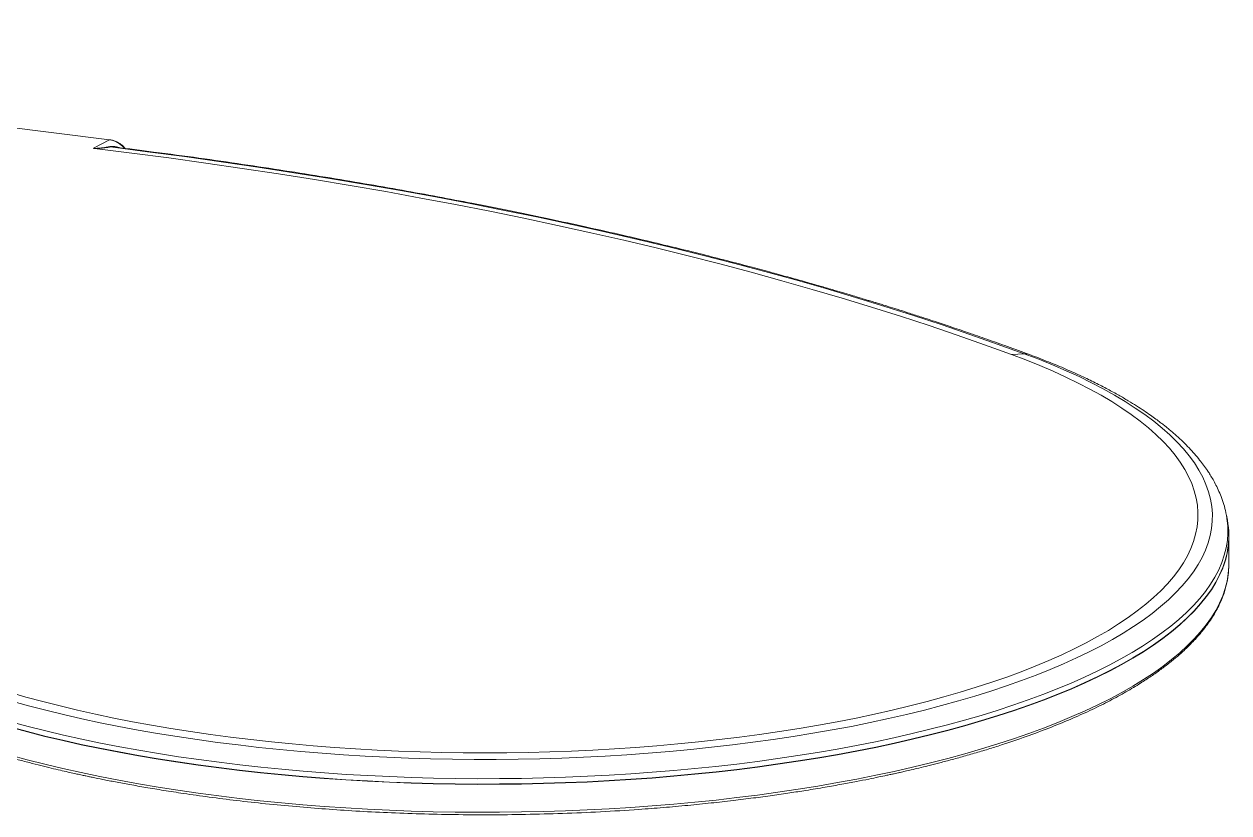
# Paper-space layout '_Dimétrique' of a CAD drawing. Header units: millimetres. Extents: x -691 to 605, y -768 to 292.
# Drawn here: x -43 to 605, y -219 to 205 of the extents above; entities that cross this region are included whole.
import ezdxf

# ---------------------------------------------------------------- set-up
doc = ezdxf.new("R2010")
doc.units = ezdxf.units.MM

psp = doc.layouts.new('_Dimétrique')

# ---------------------------------------------------------------- linework, layer by layer
at = {"color": 7, "linetype": 'Continuous', "lineweight": 15}
for p, q in [((-490.47, 204.94), (3.13, 142.82)), ((3.01, 142.77), (-490.47, 204.94)), ((-5.51, 138.25), (3.01, 142.77)), ((6.3, 138.83), (5.83, 138.89)), ((487.94, 27.43), (494.78, 27.82)), ((603.48, -58.77), (603.4, -58.43)), ((603.48, -58.77), (603.42, -58.48)), ((603.99, -61.46), (603.48, -58.77)), ((604.82, -85.13), (604.82, -70.13)), ((604.82, -85.54), (604.82, -85.13))]:
    psp.add_line(p, q, dxfattribs=at)
at = {"color": 8, "linetype": 'Continuous', "lineweight": 15, "flags": 128}
for points in [[(3.01, 142.77), (3.08, 142.81), (3.13, 142.82)], [(-49.93, -169.82), (-40.7, -172.3), (-31.26, -174.68), (-21.6, -176.96), (-11.75, -179.15), (-1.71, -181.24), (8.52, -183.23), (18.91, -185.12), (29.48, -186.9), (40.19, -188.58), (51.05, -190.16), (62.04, -191.62), (73.16, -192.98), (84.4, -194.22), (95.74, -195.36), (107.18, -196.38), (118.7, -197.29), (130.3, -198.08), (141.96, -198.76), (153.68, -199.32), (165.44, -199.77), (177.24, -200.1), (189.06, -200.31), (200.9, -200.41), (212.74, -200.39), (224.57, -200.25), (236.39, -200), (248.18, -199.63), (259.93, -199.14), (271.63, -198.54), (283.27, -197.82), (294.85, -196.99), (306.34, -196.05), (317.75, -194.99), (329.05, -193.81), (340.25, -192.53), (351.33, -191.14), (362.28, -189.64), (373.09, -188.03), (383.75, -186.31), (394.26, -184.49), (404.6, -182.57), (414.76, -180.55), (424.74, -178.42), (434.53, -176.2), (444.11, -173.88), (453.49, -171.47), (462.64, -168.97), (471.57, -166.38), (480.27, -163.7), (488.72, -160.94), (496.93, -158.09), (504.87, -155.17), (512.56, -152.16), (519.97, -149.09), (527.11, -145.94), (533.96, -142.72), (540.53, -139.43), (546.8, -136.09), (552.76, -132.68), (558.43, -129.21), (563.78, -125.69), (568.82, -122.12), (573.53, -118.5), (577.93, -114.83), (581.99, -111.13), (585.73, -107.38), (589.13, -103.6), (592.19, -99.79), (594.91, -95.95), (597.29, -92.08), (599.33, -88.19), (601.01, -84.29), (602.35, -80.37), (603.34, -76.43), (603.98, -72.49), (604.27, -68.55), (604.21, -64.6), (603.8, -60.66), (603.48, -58.77)], [(-50.34, -172.63), (-41.1, -175.11), (-31.65, -177.49), (-21.98, -179.78), (-12.12, -181.97), (-2.06, -184.07), (8.17, -186.06), (18.58, -187.95), (29.15, -189.74), (39.88, -191.42), (50.75, -193), (61.76, -194.47), (72.89, -195.83), (84.14, -197.07), (95.5, -198.21), (106.95, -199.23), (118.48, -200.14), (130.1, -200.94), (141.77, -201.62), (153.51, -202.19), (165.29, -202.64), (177.1, -202.97), (188.94, -203.18), (200.79, -203.28), (212.64, -203.26), (224.49, -203.13), (236.32, -202.87), (248.13, -202.5), (259.89, -202.02), (271.61, -201.42), (283.27, -200.7), (294.86, -199.87), (306.37, -198.92), (317.79, -197.86), (329.11, -196.69), (340.32, -195.4), (351.42, -194.01), (362.38, -192.51), (373.21, -190.9), (383.89, -189.18), (394.41, -187.36), (404.76, -185.44), (414.94, -183.41), (424.94, -181.28), (434.74, -179.06), (444.34, -176.74), (453.73, -174.33), (462.9, -171.82), (471.84, -169.23), (480.55, -166.55), (489.02, -163.78), (497.23, -160.93), (505.19, -158), (512.89, -155), (520.31, -151.92), (527.46, -148.77), (534.33, -145.54), (540.9, -142.26), (547.18, -138.9), (553.16, -135.49), (558.83, -132.02), (564.2, -128.5), (569.24, -124.92), (573.97, -121.3), (578.37, -117.63), (582.45, -113.92), (586.19, -110.17), (589.6, -106.38), (592.66, -102.56), (595.39, -98.72), (597.78, -94.85), (599.82, -90.95), (601.51, -87.04), (602.86, -83.12), (603.85, -79.18), (604.16, -77.55)], [(-50.36, -187.81), (-41.12, -190.28), (-31.66, -192.66), (-21.99, -194.95), (-12.13, -197.15), (-2.07, -199.24), (8.16, -201.23), (18.57, -203.13), (29.14, -204.91), (39.87, -206.6), (50.74, -208.17), (61.75, -209.64), (72.88, -211), (84.13, -212.25), (95.49, -213.38), (106.94, -214.41), (118.48, -215.32), (130.09, -216.11), (141.77, -216.79), (153.5, -217.36), (165.28, -217.81), (177.1, -218.14), (188.94, -218.36), (200.79, -218.45), (212.64, -218.44), (224.49, -218.3), (236.32, -218.05), (248.13, -217.68), (259.89, -217.19), (271.61, -216.59), (283.27, -215.87), (294.86, -215.04), (306.37, -214.09), (317.79, -213.03), (329.12, -211.86), (340.33, -210.58), (351.42, -209.18), (362.39, -207.68), (373.21, -206.07), (383.89, -204.35), (394.42, -202.53), (404.77, -200.61), (414.95, -198.58), (424.95, -196.46), (434.75, -194.23), (444.35, -191.91), (453.74, -189.5), (462.91, -187), (471.85, -184.4), (480.56, -181.72), (489.03, -178.95), (497.24, -176.11), (505.2, -173.18), (512.9, -170.17), (520.33, -167.09), (527.47, -163.94), (534.34, -160.71), (540.91, -157.43), (547.2, -154.07), (553.17, -150.66), (558.85, -147.19), (564.21, -143.67), (569.26, -140.09), (573.98, -136.47), (578.39, -132.8), (582.46, -129.09), (586.2, -125.34), (589.61, -121.55), (592.68, -117.73), (595.41, -113.89), (597.79, -110.02), (599.83, -106.12), (601.53, -102.21), (602.87, -98.29), (603.87, -94.35), (604.51, -90.4), (604.8, -86.45), (604.82, -85.54)], [(601.52, -87.23), (599.83, -91.12), (597.79, -95.02), (595.41, -98.89), (592.68, -102.73), (589.61, -106.55), (586.2, -110.34), (582.46, -114.08), (578.39, -117.8), (573.98, -121.47), (569.26, -125.09), (564.21, -128.67), (558.85, -132.19), (553.18, -135.66), (547.2, -139.07), (540.92, -142.43), (534.34, -145.71), (527.47, -148.94), (520.33, -152.09), (512.9, -155.17), (505.2, -158.18), (497.24, -161.1), (489.03, -163.95), (480.56, -166.72), (471.85, -169.4), (462.91, -172), (453.74, -174.5), (444.35, -176.91), (434.75, -179.23), (424.95, -181.46), (414.95, -183.58), (404.77, -185.61), (394.42, -187.53), (383.9, -189.35), (373.22, -191.07), (362.39, -192.68), (351.42, -194.18), (340.33, -195.58), (329.12, -196.86), (317.79, -198.03), (306.37, -199.09), (294.86, -200.04), (283.27, -200.87), (271.61, -201.59), (259.9, -202.19), (248.13, -202.68), (236.33, -203.05), (224.49, -203.3), (212.65, -203.44), (200.79, -203.45), (188.94, -203.36), (177.1, -203.14), (165.28, -202.81), (153.51, -202.36), (141.77, -201.79), (130.09, -201.11), (118.48, -200.32), (106.94, -199.41), (95.49, -198.38), (84.14, -197.25), (72.89, -196), (61.75, -194.64), (50.75, -193.17), (39.87, -191.6), (29.15, -189.91), (18.57, -188.13), (8.16, -186.23), (-2.07, -184.24), (-12.13, -182.15), (-21.99, -179.95), (-31.66, -177.66), (-41.11, -175.28), (-50.35, -172.81)]]:
    psp.add_lwpolyline(points, dxfattribs=at)
at = {"color": 7, "linetype": 'Continuous', "lineweight": 15, "flags": 128}
for points in [[(487.94, 27.43), (473.44, 32.69), (458.67, 37.87), (443.62, 42.97), (428.32, 47.98), (412.75, 52.89), (396.93, 57.72), (380.86, 62.45), (364.55, 67.09), (347.99, 71.63), (331.2, 76.08), (314.18, 80.43), (296.94, 84.68), (279.47, 88.83), (261.79, 92.87), (243.91, 96.82), (225.82, 100.66), (207.53, 104.39), (189.05, 108.02), (170.38, 111.53), (151.53, 114.94), (132.51, 118.24), (113.31, 121.43), (93.96, 124.51), (74.44, 127.47), (54.77, 130.32), (34.96, 133.06), (15.01, 135.67), (-5.08, 138.18)], [(494.78, 27.82), (480.33, 33.09), (465.6, 38.27), (450.61, 43.36), (435.35, 48.37), (419.84, 53.29), (404.07, 58.12), (388.06, 62.86), (371.8, 67.5), (355.31, 72.05), (338.58, 76.51), (321.62, 80.86), (304.44, 85.12), (287.04, 89.28), (269.42, 93.34), (251.6, 97.3), (233.58, 101.15), (215.36, 104.9), (196.95, 108.54), (178.35, 112.08), (159.57, 115.51), (140.62, 118.83), (121.5, 122.04), (102.21, 125.14), (82.77, 128.12), (63.17, 131), (43.43, 133.76), (23.54, 136.41), (3.53, 138.94)], [(-50.65, -154), (-41.84, -156.55), (-32.81, -159), (-23.55, -161.36), (-14.09, -163.63), (-4.42, -165.8), (5.44, -167.87), (15.48, -169.84), (25.7, -171.71), (36.09, -173.47), (46.63, -175.13), (57.31, -176.68), (68.14, -178.12), (79.09, -179.44), (90.15, -180.66), (101.33, -181.77), (112.59, -182.76), (123.95, -183.64), (135.37, -184.4), (146.87, -185.05), (158.41, -185.57), (170, -185.99), (181.62, -186.28), (193.26, -186.46), (204.91, -186.51), (216.57, -186.45), (228.21, -186.28), (239.83, -185.98), (251.42, -185.57), (262.96, -185.04), (274.45, -184.39), (285.88, -183.63), (297.23, -182.75), (308.5, -181.75), (319.67, -180.65), (330.73, -179.43), (341.68, -178.09), (352.5, -176.65), (363.18, -175.1), (373.72, -173.44), (384.11, -171.68), (394.32, -169.81), (404.36, -167.84), (414.22, -165.77), (423.89, -163.6), (433.35, -161.33), (442.6, -158.96), (451.63, -156.51), (460.43, -153.96), (469, -151.33), (477.32, -148.61), (485.39, -145.81), (493.2, -142.92), (500.74, -139.96), (508.02, -136.93), (515.01, -133.82), (521.71, -130.64), (528.12, -127.4), (534.23, -124.09), (540.04, -120.72), (545.54, -117.3), (550.72, -113.82), (555.59, -110.29), (560.13, -106.71), (564.34, -103.09), (568.22, -99.43), (571.76, -95.72), (574.96, -91.99), (577.83, -88.22), (580.34, -84.43), (582.51, -80.61), (584.33, -76.78), (585.8, -72.92), (586.92, -69.06), (587.69, -65.18), (588.1, -61.3), (588.16, -57.41), (587.86, -53.53), (587.21, -49.65), (586.2, -45.78), (584.85, -41.92), (583.14, -38.08), (581.08, -34.26), (578.68, -30.46), (575.93, -26.68), (572.83, -22.94), (569.4, -19.22), (565.63, -15.55), (561.52, -11.91), (557.09, -8.32), (552.33, -4.78), (547.25, -1.28), (541.85, 2.16), (536.14, 5.55), (530.13, 8.88), (523.81, 12.14), (517.2, 15.34), (510.3, 18.47), (503.12, 21.53), (495.67, 24.52), (487.94, 27.43)], [(-49.48, -158.73), (-40.41, -161.24), (-31.11, -163.65), (-21.6, -165.98), (-11.89, -168.2), (-1.98, -170.33), (8.12, -172.36), (18.4, -174.28), (28.85, -176.1), (39.46, -177.82), (50.21, -179.43), (61.11, -180.93), (72.14, -182.31), (83.29, -183.59), (94.55, -184.76), (105.91, -185.81), (117.36, -186.74), (128.89, -187.57), (140.48, -188.27), (152.14, -188.86), (163.85, -189.33), (175.59, -189.68), (187.36, -189.92), (199.14, -190.03), (210.93, -190.03), (222.71, -189.91), (234.48, -189.67), (246.22, -189.31), (257.92, -188.84), (269.58, -188.25), (281.17, -187.54), (292.7, -186.71), (304.15, -185.77), (315.5, -184.72), (326.76, -183.55), (337.9, -182.27), (348.93, -180.87), (359.82, -179.37), (370.57, -177.76), (381.18, -176.04), (391.62, -174.22), (401.89, -172.29), (411.98, -170.26), (421.89, -168.13), (431.59, -165.9), (441.1, -163.57), (450.38, -161.15), (459.45, -158.64), (468.28, -156.03), (476.87, -153.34), (485.22, -150.57), (493.31, -147.71), (501.14, -144.77), (508.7, -141.75), (515.98, -138.66), (522.98, -135.5), (529.69, -132.27), (536.11, -128.98), (542.23, -125.62), (548.03, -122.2), (553.53, -118.72), (558.71, -115.19), (563.57, -111.61), (568.1, -107.98), (572.31, -104.31), (576.18, -100.6), (579.71, -96.85), (582.9, -93.07), (585.75, -89.25), (588.25, -85.41), (590.4, -81.55), (592.2, -77.66), (593.65, -73.76), (594.75, -69.85), (595.5, -65.93), (595.88, -62), (595.92, -58.07), (595.59, -54.14), (594.92, -50.22), (593.89, -46.31), (592.5, -42.4), (590.76, -38.52), (588.67, -34.65), (586.24, -30.8), (583.45, -26.99), (580.33, -23.2), (576.86, -19.44), (573.05, -15.72), (568.91, -12.04), (564.44, -8.41), (559.64, -4.82), (554.52, -1.28), (549.08, 2.21), (543.33, 5.64), (537.27, 9.01), (530.91, 12.32), (524.25, 15.56), (517.3, 18.74), (510.07, 21.84), (502.56, 24.87), (494.78, 27.82)]]:
    psp.add_lwpolyline(points, dxfattribs=at)
at = {"color": 8, "linetype": 'Continuous', "lineweight": 15}
for centre, radius, start, end in [((1.1, 129.73), 13.18, 40.83003, 81.68263), ((495.24, 20.84), 7, 70.34173, 93.72509)]:
    psp.add_arc(centre, radius, start, end, dxfattribs=at)
at = {"color": 7, "linetype": 'Continuous', "lineweight": 15}
for centre, radius, start, end in [((3.72, 139.58), 0.663, 223.91772, 252.90794), ((559.9, -69.96), 44.9, 350.27099, 10.91546), ((557.49, -69.85), 47.33, 338.46161, 359.66838)]:
    psp.add_arc(centre, radius, start, end, dxfattribs=at)
for points, knots in [([(11.43, 138.19), (11.14, 138.53), (10.43, 139.36), (9.07, 140.48), (7.41, 141.52), (5.62, 142.29), (4.17, 142.67), (3.34, 142.79), (3.13, 142.82)], [0, 0, 0, 0, 0.133388, 0.332179, 0.531859, 0.732251, 0.933085, 1, 1, 1, 1]), ([(-5.51, 138.25), (-5.3, 138.23), (-5.08, 138.22), (-4.64, 138.2), (-4.43, 138.2), (-3.78, 138.21), (-3.37, 138.24), (-2.59, 138.3), (-2.21, 138.33), (-1.47, 138.41), (-1.11, 138.45), (-0.05, 138.59), (0.63, 138.69), (1.96, 138.9), (2.61, 139), (3.24, 139.12)], [0, 0, 0, 0, 0.0625, 0.0625, 0.125, 0.125, 0.25, 0.25, 0.375, 0.375, 0.5, 0.5, 0.75, 0.75, 1, 1, 1, 1]), ([(3.53, 138.94), (2.9, 138.84), (2.25, 138.75), (0.94, 138.57), (0.27, 138.48), (-0.78, 138.37), (-1.14, 138.33), (-1.87, 138.26), (-2.24, 138.23), (-3, 138.19), (-3.4, 138.17), (-4.02, 138.15), (-4.23, 138.15), (-4.65, 138.16), (-4.87, 138.16), (-5.08, 138.18)], [0, 0, 0, 0, 0.25, 0.25, 0.5, 0.5, 0.625, 0.625, 0.75, 0.75, 0.875, 0.875, 0.9375, 0.9375, 1, 1, 1, 1]), ([(497.57, 27.44), (493.65, 28.88), (486.12, 31.65), (475.06, 35.58), (464.8, 39.14), (455.36, 42.35), (446.83, 45.19), (439.2, 47.67), (432.51, 49.82), (426.72, 51.66), (422.13, 53.1), (418.63, 54.18), (416.09, 54.97), (414.09, 55.58), (412.64, 56.02), (411.66, 56.32), (410.41, 56.7), (408.45, 57.3), (405.39, 58.22), (401.52, 59.38), (396.82, 60.77), (391.25, 62.41), (384.73, 64.3), (377.19, 66.45), (368.59, 68.86), (358.91, 71.52), (348.11, 74.43), (336.17, 77.57), (323.04, 80.93), (308.72, 84.49), (293.17, 88.24), (276.48, 92.13), (258.62, 96.14), (239.58, 100.26), (219.23, 104.48), (199.08, 108.48), (179.32, 112.24), (160.09, 115.75), (139.95, 119.27), (118.89, 122.78), (97.04, 126.25), (74.39, 129.67), (50.95, 133.02), (28.18, 136.1), (13.14, 137.98), (6.3, 138.84)], [0, 0, 0, 0, 0.029149, 0.056055, 0.080718, 0.103138, 0.123315, 0.140949, 0.156419, 0.169727, 0.180872, 0.187875, 0.193636, 0.198157, 0.201436, 0.203474, 0.204788, 0.209876, 0.216755, 0.225426, 0.235887, 0.248158, 0.26252, 0.279068, 0.297801, 0.31872, 0.341824, 0.367205, 0.394788, 0.424571, 0.456554, 0.490738, 0.526452, 0.564289, 0.604248, 0.646329, 0.681522, 0.718073, 0.755981, 0.795248, 0.835872, 0.877092, 0.919622, 0.963462, 1, 1, 1, 1]), ([(603.4, -58.43), (603.08, -56.98), (602.46, -54.11), (601.1, -49.98), (599.57, -46.17), (597.97, -42.79), (596.38, -39.84), (594.89, -37.34), (593.55, -35.28), (592.39, -33.58), (591.31, -32.08), (590.23, -30.65), (588.64, -28.61), (586.41, -25.95), (583.42, -22.68), (580.18, -19.41), (577.25, -16.69), (574.8, -14.54), (573.01, -13.02), (571.34, -11.65), (569.67, -10.32), (567.79, -8.87), (565.44, -7.11), (562.5, -5), (559.05, -2.63), (555.1, -0.06), (550.63, 2.7), (545.48, 5.7), (539.59, 8.94), (532.93, 12.36), (525.46, 15.95), (517.11, 19.69), (507.82, 23.57), (501.05, 26.12), (497.57, 27.44)], [0, 0, 0, 0, 0.042102, 0.083607, 0.121195, 0.15486, 0.184597, 0.210405, 0.231138, 0.248378, 0.263428, 0.278567, 0.293835, 0.328384, 0.363711, 0.400085, 0.436808, 0.455909, 0.473398, 0.489276, 0.503574, 0.519926, 0.540839, 0.566311, 0.596339, 0.627112, 0.661536, 0.699608, 0.741324, 0.78668, 0.834764, 0.886349, 0.94143, 1, 1, 1, 1]), ([(-174.89, -127.78), (-172.97, -129.65), (-169.24, -133.3), (-162.92, -138.52), (-156.38, -143.39), (-149.65, -147.91), (-143.55, -151.66), (-138.2, -154.74), (-133.47, -157.32), (-128.32, -159.99), (-122.58, -162.82), (-116.18, -165.79), (-108.9, -168.98), (-100.65, -172.37), (-91.33, -175.95), (-81.04, -179.61), (-71.24, -182.84), (-62.22, -185.62), (-54.55, -187.86), (-47.13, -189.93), (-40.27, -191.74), (-34.05, -193.32), (-28.48, -194.69), (-23.61, -195.84), (-19.46, -196.79), (-16.04, -197.55), (-13.5, -198.11), (-11.73, -198.49), (-10.56, -198.74), (-9.45, -198.98), (-8.07, -199.27), (-5.05, -199.91), (-0.25, -200.89), (6.49, -202.21), (14.17, -203.64), (22.81, -205.16), (32.44, -206.76), (43.79, -208.51), (56.85, -210.35), (71.57, -212.2), (87.16, -213.92), (103.07, -215.44), (119.24, -216.74), (135.59, -217.82), (152.61, -218.7), (170.28, -219.35), (188.57, -219.74), (207.44, -219.85), (226.86, -219.65), (246.78, -219.12), (267.13, -218.23), (285.19, -217.12), (300.83, -215.92), (313.8, -214.77), (326.31, -213.51), (338.09, -212.18), (349.05, -210.82), (359.22, -209.45), (368.61, -208.09), (378.07, -206.62), (387.41, -205.07), (396.46, -203.46), (404.26, -201.99), (410.85, -200.69), (416.27, -199.58), (420.24, -198.74), (422.99, -198.15), (424.78, -197.75), (426.46, -197.38), (428.4, -196.95), (430.99, -196.36), (434.32, -195.59), (438.43, -194.61), (443.32, -193.42), (448.99, -191.98), (455.42, -190.29), (462.49, -188.34), (469.85, -186.22), (477.17, -184), (486.44, -181.03), (497.35, -177.29), (509.56, -172.7), (520.88, -168.02), (531.31, -163.3), (540.84, -158.57), (549.52, -153.84), (556.85, -149.46), (563.03, -145.43), (568.22, -141.78), (572.91, -138.21), (577.06, -134.79), (580.43, -131.78), (583.21, -129.13), (585.66, -126.65), (588.14, -123.94), (590.69, -120.94), (593.17, -117.72), (595.48, -114.38), (597.56, -110.98), (599.74, -106.89), (601.82, -102.07), (603.51, -96.53), (604.57, -91.15), (604.72, -87.37), (604.8, -85.57)], [0, 0, 0, 0, 0.015591, 0.030421, 0.0445, 0.057844, 0.070454, 0.078312, 0.086096, 0.094496, 0.103556, 0.113276, 0.123656, 0.135483, 0.148063, 0.161397, 0.175485, 0.184727, 0.194059, 0.202652, 0.210422, 0.217366, 0.223487, 0.228783, 0.233255, 0.236903, 0.239726, 0.241367, 0.242498, 0.243432, 0.244876, 0.246859, 0.252922, 0.259864, 0.267676, 0.276358, 0.28591, 0.296331, 0.309654, 0.323647, 0.338231, 0.353407, 0.367718, 0.382517, 0.397805, 0.413583, 0.429849, 0.446605, 0.46385, 0.481584, 0.499807, 0.518519, 0.530463, 0.542568, 0.554249, 0.565282, 0.575668, 0.585407, 0.594499, 0.602943, 0.613195, 0.622297, 0.630248, 0.637048, 0.642697, 0.647195, 0.649572, 0.651429, 0.652915, 0.654924, 0.657666, 0.66125, 0.665728, 0.671101, 0.677368, 0.684668, 0.692895, 0.701772, 0.710567, 0.719241, 0.735929, 0.752152, 0.768194, 0.783755, 0.798841, 0.813512, 0.827779, 0.838706, 0.849384, 0.859792, 0.869563, 0.878561, 0.885167, 0.891736, 0.899096, 0.907265, 0.91602, 0.924916, 0.933939, 0.943089, 0.957595, 0.972176, 0.986756, 1, 1, 1, 1])]:
    psp.add_open_spline(points, degree=3, knots=knots, dxfattribs=at)
psp.add_open_spline([(-5.08, 138.18), (-5.23, 138.2), (-5.38, 138.22), (-5.51, 138.25)], degree=3, dxfattribs=at)
at = {"color": 8, "linetype": 'Continuous', "lineweight": 15}
for points, knots in [([(3.24, 139.12), (3.79, 139.17), (4.91, 139.26), (6.67, 139.08), (7.78, 138.74), (8.29, 138.59)], [0, 0, 0, 0, 0.345851, 0.704345, 1, 1, 1, 1]), ([(5.83, 138.89), (5.64, 138.92), (4.84, 139.05), (4.09, 138.99), (3.53, 138.94)], [0, 0, 0, 0, 0.233517, 1, 1, 1, 1])]:
    psp.add_open_spline(points, degree=3, knots=knots, dxfattribs=at)

doc.saveas('drawing.dxf')
